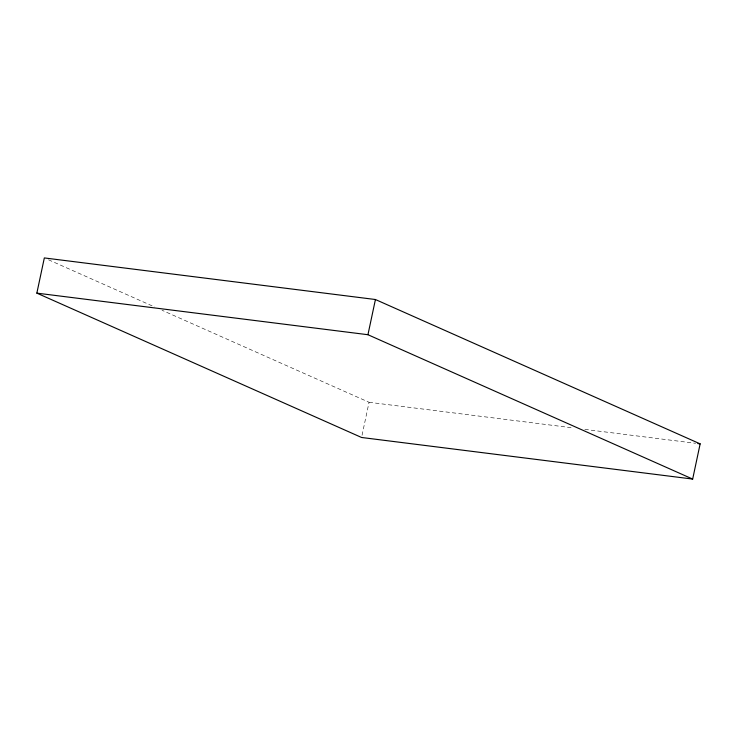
<?xml version="1.0" encoding="UTF-8"?>
<svg xmlns="http://www.w3.org/2000/svg" width="737" height="737" viewBox="0 0 737 737"><rect width="100%" height="100%" fill="white"/><g stroke="black" fill="none" stroke-linecap="round" stroke-linejoin="round"><path stroke-width="0.55" stroke-dasharray="3.69 2.76" d="M362.042 435.281L369.053 402.282L162.029 310.259M369.053 402.282L573.423 427.948M584.837 429.385L695.581 443.296M48.531 259.802L154.678 306.988"/><path stroke-width="1.11" d="M36.85 293.133L44.331 257.932L375.428 299.517L700.15 443.867L692.669 479.068L361.572 437.483L36.85 293.133L367.947 334.718L692.669 479.068M367.947 334.718L375.428 299.517M697.865 443.582L700.15 443.867"/></g></svg>
